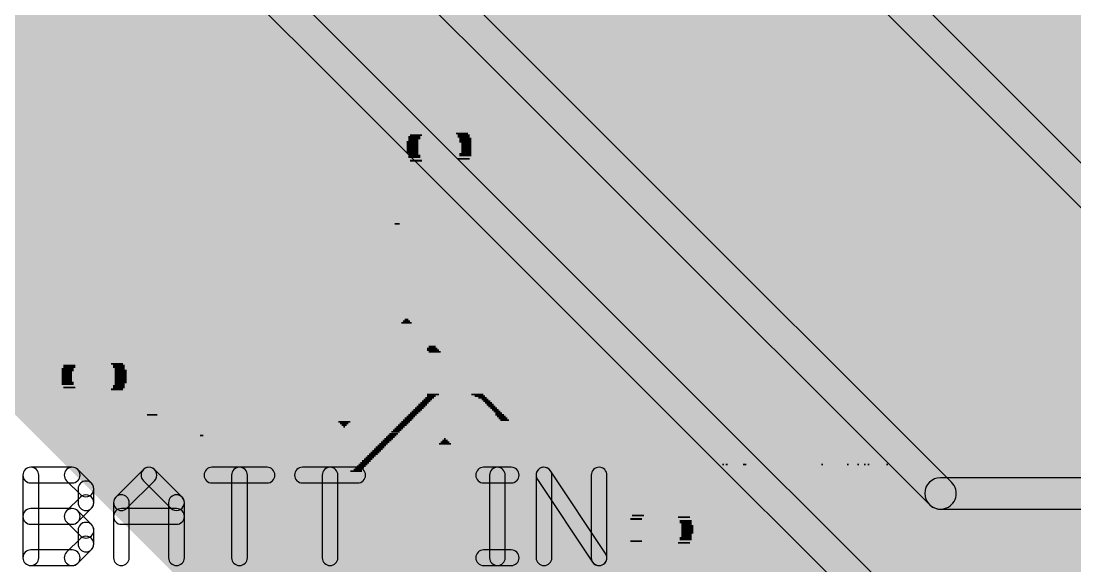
# Model space of a CAD drawing. Extents: x -21 to 88, y -12 to 76.
# Drawn here: x 4.78 to 18.39, y 10.51 to 17.55 of the extents above; entities that cross this region are included whole.
import ezdxf

# ---------------------------------------------------------------- set-up
doc = ezdxf.new("R2010")
doc.units = 0
for name, color, linetype in [('1', 22, 'CONTINUOUS'), ('16', 175, 'CONTINUOUS'), ('20', 7, 'CONTINUOUS'), ('21', 253, 'CONTINUOUS'), ('22', 253, 'CONTINUOUS'), ('51', 253, 'CONTINUOUS')]:
    doc.layers.add(name, color=color, linetype=linetype)

# ---------------------------------------------------------------- blocks, each defined once
blk = doc.blocks.new('RECT')
blk.add_solid([(-0.5, -0.5), (0.5, -0.5), (-0.5, 0.5), (0.5, 0.5)])

msp = doc.modelspace()

# ---------------------------------------------------------------- linework, layer by layer
at = {"layer": '1'}
for points in [[(16.7937, 11.5937), (4.6937, 23.6937, 1), (4.4063, 23.4063), (16.5063, 11.3063, 1)], [(17.7437, 8.4437), (5.4937, 20.6937, 1), (5.2063, 20.4063), (17.4563, 8.1563, 1)], [(27.3, 11.6532), (16.65, 11.6532, 1), (16.65, 11.2468), (27.3, 11.2468, 1)]]:
    msp.add_lwpolyline(points, format="xyb", close=True, dxfattribs=at)
at = {"layer": '16'}
msp.add_lwpolyline([(33.0437, 1.1437), (10.7437, 23.4437, 1), (10.4563, 23.1563), (32.7563, 0.8563, 1)], format="xyb", close=True, dxfattribs=at)
at = {"layer": '20'}
msp.add_lwpolyline([(0.3, 16.7024, 1), (0.1, 16.6976, 0.364), (14.885, -0.0989, 1), (14.915, 0.0989, -0.364)], format="xyb", close=True, dxfattribs=at)
at = {"layer": '21'}
for points in [[(5.0052, 10.6191), (5.0052, 11.6868, 1), (4.802, 11.6868), (4.802, 10.6191, 1)], [(4.9036, 11.5852), (5.4375, 11.5852, 1), (5.4375, 11.7884), (4.9036, 11.7884, 1)], [(5.3656, 11.615), (5.5436, 11.437, 1), (5.6873, 11.5807), (5.5093, 11.7587, 1)], [(6.1448, 11.2591), (6.5007, 11.615, 1), (6.3571, 11.7587), (6.0012, 11.4027, 1)], [(6.3571, 11.615), (6.713, 11.2591, 1), (6.8566, 11.4027), (6.5007, 11.7587, 1)], [(7.2424, 11.5852), (7.9542, 11.5852, 1), (7.9542, 11.7884), (7.2424, 11.7884, 1)], [(7.6999, 10.6191), (7.6999, 11.6868, 1), (7.4967, 11.6868), (7.4967, 10.6191, 1)], [(8.4118, 11.5852), (9.1236, 11.5852, 1), (9.1236, 11.7884), (8.4118, 11.7884, 1)], [(8.8693, 10.6191), (8.8693, 11.6868, 1), (8.6661, 11.6868), (8.6661, 10.6191, 1)], [(10.7506, 11.5852), (11.1065, 11.5852, 1), (11.1065, 11.7884), (10.7506, 11.7884, 1)], [(11.0301, 10.6191), (11.0301, 11.6868, 1), (10.8269, 11.6868), (10.8269, 10.6191, 1)], [(11.4456, 11.6305), (12.1575, 10.5627, 1), (12.3265, 10.6755), (11.6147, 11.7432, 1)], [(11.6318, 10.6191), (11.6318, 11.6868, 1), (11.4286, 11.6868), (11.4286, 10.6191, 1)], [(12.3436, 10.6191), (12.3436, 11.6868, 1), (12.1404, 11.6868), (12.1404, 10.6191, 1)], [(5.5138, 11.5089), (5.5138, 11.3309, 1), (5.717, 11.3309), (5.717, 11.5089, 1)], [(5.5436, 11.4027), (5.3656, 11.2248, 1), (5.5093, 11.0811), (5.6873, 11.2591, 1)], [(6.1746, 10.6191), (6.1746, 11.3309, 1), (5.9714, 11.3309), (5.9714, 10.6191, 1)], [(6.6832, 11.3309), (6.6832, 10.6191, 1), (6.8864, 10.6191), (6.8864, 11.3309, 1)], [(4.9036, 11.0514), (5.4375, 11.0514, 1), (5.4375, 11.2546), (4.9036, 11.2546, 1)], [(5.3656, 11.0811), (5.5436, 10.9032, 1), (5.6873, 11.0468), (5.5093, 11.2248, 1)], [(6.073, 11.0514), (6.7848, 11.0514, 1), (6.7848, 11.2546), (6.073, 11.2546, 1)], [(5.5138, 10.975), (5.5138, 10.7971, 1), (5.717, 10.7971), (5.717, 10.975, 1)], [(5.5436, 10.8689), (5.3656, 10.6909, 1), (5.5093, 10.5473), (5.6873, 10.7252, 1)], [(5.4375, 10.7207), (4.9036, 10.7207, 1), (4.9036, 10.5175), (5.4375, 10.5175, 1)], [(10.7506, 10.5175), (11.1065, 10.5175, 1), (11.1065, 10.7207), (10.7506, 10.7207, 1)]]:
    msp.add_lwpolyline(points, format="xyb", close=True, dxfattribs=at)

# ---------------------------------------------------------------- block references
at = {"layer": '22', "rotation": 180}
for p, xscale, yscale in [((10.1851, 16.3228), 0.2425, 0.022), ((9.9977, 16.1905), 0.2646, 0.0221), ((10.1851, 16.2126), 0.5953, 0.022), ((10.1851, 16.2346), 0.5512, 0.022), ((10.1851, 16.2567), 0.5071, 0.022), ((10.174, 16.2787), 0.4409, 0.022), ((10.174, 16.3008), 0.3528, 0.022), ((10.3725, 16.1905), 0.2646, 0.0221), ((9.8544, 16.0583), 0.1543, 0.022), ((9.8874, 16.1023), 0.1764, 0.022), ((9.8764, 16.0803), 0.1543, 0.022), ((9.9205, 16.1464), 0.1984, 0.022), ((9.9095, 16.1244), 0.1764, 0.022), ((9.9536, 16.1685), 0.2205, 0.022), ((10.4166, 16.1685), 0.2205, 0.022), ((10.4276, 16.1464), 0.1984, 0.022), ((10.4607, 16.1244), 0.1764, 0.022), ((10.4717, 16.1023), 0.1543, 0.022), ((10.4937, 16.0803), 0.1543, 0.022), ((10.4937, 16.0583), 0.1543, 0.022), ((9.8323, 15.9921), 0.1543, 0.022), ((9.8323, 15.9701), 0.1543, 0.0221), ((9.8323, 15.948), 0.1543, 0.022), ((9.8323, 15.926), 0.1543, 0.022), ((9.8433, 16.0142), 0.1323, 0.022), ((9.8544, 16.0362), 0.1543, 0.022), ((10.5158, 16.0362), 0.1543, 0.022), ((10.5158, 16.0142), 0.1543, 0.022), ((10.5158, 15.9921), 0.1543, 0.022), ((10.5268, 15.9701), 0.1323, 0.0221), ((10.5268, 15.948), 0.1323, 0.022), ((10.5268, 15.926), 0.1323, 0.022), ((9.8323, 15.9039), 0.1543, 0.022), ((9.8323, 15.8819), 0.1543, 0.022), ((9.8323, 15.8598), 0.1543, 0.022), ((9.8433, 15.8378), 0.1323, 0.022), ((9.8544, 15.8157), 0.1543, 0.022), ((9.8544, 15.7937), 0.1543, 0.022), ((10.5048, 15.7937), 0.1764, 0.022), ((10.5158, 15.8378), 0.1543, 0.022), ((10.5158, 15.8157), 0.1543, 0.022), ((10.5268, 15.9039), 0.1323, 0.022), ((10.5268, 15.8819), 0.1323, 0.022), ((10.5268, 15.8598), 0.1323, 0.022), ((9.8654, 15.7716), 0.1764, 0.022), ((9.8874, 15.7275), 0.1764, 0.022), ((9.8764, 15.7496), 0.1543, 0.0221), ((9.9315, 15.6835), 0.2205, 0.022), ((9.9095, 15.7055), 0.1764, 0.022), ((9.9646, 15.6614), 0.2425, 0.022), ((10.2733, 15.6394), 0.8157, 0.022), ((10.4717, 15.6614), 0.3748, 0.022), ((10.4827, 15.6835), 0.3087, 0.022), ((10.4827, 15.7055), 0.2646, 0.022), ((10.4827, 15.7496), 0.1764, 0.0221), ((10.4937, 15.7275), 0.1984, 0.022), ((10.4937, 15.7716), 0.1543, 0.022), ((10.2953, 15.6173), 0.8157, 0.022), ((10.3174, 15.5953), 0.8157, 0.022), ((10.3394, 15.5732), 0.8157, 0.022), ((10.3725, 15.5512), 0.7937, 0.0221), ((10.1851, 15.5291), 0.3307, 0.022), ((10.174, 15.5071), 0.1764, 0.022), ((10.604, 15.5291), 0.3748, 0.022), ((10.626, 15.5071), 0.3748, 0.022), ((10.6481, 15.485), 0.3748, 0.022), ((10.6701, 15.463), 0.3748, 0.022), ((10.6922, 15.4409), 0.3748, 0.022), ((10.7142, 15.4189), 0.3748, 0.022), ((10.7362, 15.3968), 0.3748, 0.022), ((10.7473, 15.3748), 0.3528, 0.022), ((10.7583, 15.3527), 0.3307, 0.022), ((10.7693, 15.3307), 0.3087, 0.0221), ((10.7803, 15.3086), 0.2866, 0.022), ((10.7914, 15.2866), 0.2646, 0.022), ((10.8024, 15.2646), 0.2425, 0.022), ((10.8024, 15.2425), 0.2425, 0.022), ((10.8024, 15.2205), 0.2425, 0.022), ((10.8024, 15.1984), 0.2425, 0.022), ((10.8024, 15.1764), 0.2425, 0.022), ((10.8024, 15.1543), 0.2425, 0.022), ((10.8024, 15.1323), 0.2425, 0.0221), ((10.8024, 15.1102), 0.2425, 0.022), ((10.8024, 15.0882), 0.2425, 0.022), ((10.8024, 15.0661), 0.2425, 0.022), ((10.8024, 15.0441), 0.2425, 0.022), ((10.8024, 15.022), 0.2425, 0.022), ((10.8024, 15), 0.2425, 0.022), ((10.8024, 14.9779), 0.2425, 0.022), ((9.6449, 14.8236), 1.4551, 0.022), ((9.6449, 14.8457), 1.3228, 0.022), ((9.6449, 14.8677), 1.1465, 0.022), ((9.6449, 14.8898), 0.926, 0.022), ((9.6339, 14.9118), 0.6394, 0.0221), ((9.6339, 14.9338), 0.0661, 0.022), ((10.8024, 14.9559), 0.2425, 0.022), ((10.8024, 14.9338), 0.2425, 0.022), ((10.8024, 14.9118), 0.2425, 0.0221), ((10.8024, 14.8898), 0.2425, 0.022), ((10.8024, 14.8677), 0.2425, 0.022), ((10.8024, 14.8457), 0.2425, 0.022), ((10.8024, 14.8236), 0.2425, 0.022), ((9.7551, 14.6913), 2.337, 0.0221), ((9.7772, 14.7134), 2.2929, 0.022), ((9.6449, 14.7354), 1.9402, 0.022), ((9.6449, 14.7575), 1.852, 0.022), ((9.6449, 14.7795), 1.7197, 0.022), ((9.6449, 14.8016), 1.5874, 0.022), ((10.8024, 14.8016), 0.2425, 0.022), ((10.8024, 14.7795), 0.2425, 0.022), ((10.8024, 14.7575), 0.2425, 0.022), ((10.8024, 14.7354), 0.2425, 0.022), ((9.6559, 14.559), 2.6236, 0.022), ((9.6449, 14.5811), 2.5575, 0.022), ((9.667, 14.6031), 2.5134, 0.022), ((9.689, 14.6252), 2.4693, 0.022), ((9.7, 14.6472), 2.4472, 0.022), ((9.7331, 14.6693), 2.3811, 0.022), ((8.9394, 14.4268), 1.5874, 0.022), ((8.9614, 14.4488), 1.5874, 0.022), ((8.9945, 14.4709), 1.5654, 0.022), ((9.0166, 14.4929), 1.5654, 0.0221), ((9.0386, 14.515), 1.5654, 0.022), ((9.0717, 14.537), 1.5433, 0.022), ((10.4386, 14.537), 1.1024, 0.022), ((10.4717, 14.515), 1.1244, 0.022), ((10.4937, 14.4929), 1.1244, 0.0221), ((10.5268, 14.4709), 1.1464, 0.022), ((10.5488, 14.4488), 1.1464, 0.022), ((10.5819, 14.4268), 1.1685, 0.022), ((8.7851, 14.2945), 1.6315, 0.022), ((8.8181, 14.3165), 1.6094, 0.022), ((8.8402, 14.3386), 1.6094, 0.022), ((8.8622, 14.3606), 1.6094, 0.022), ((8.8843, 14.3827), 1.6094, 0.022), ((8.9174, 14.4047), 1.5874, 0.022), ((10.604, 14.4047), 1.1685, 0.022), ((10.626, 14.3827), 1.1685, 0.022), ((10.6481, 14.3606), 1.1685, 0.022), ((10.6811, 14.3386), 1.1905, 0.022), ((10.7032, 14.3165), 1.1905, 0.022), ((10.7252, 14.2945), 1.1905, 0.022), ((8.6528, 14.1622), 1.6315, 0.022), ((8.6748, 14.1842), 1.6315, 0.022), ((8.6969, 14.2063), 1.6315, 0.022), ((8.7189, 14.2283), 1.6315, 0.022), ((8.741, 14.2504), 1.6315, 0.022), ((8.763, 14.2724), 1.6315, 0.0221), ((10.7473, 14.2724), 1.1905, 0.0221), ((10.7693, 14.2504), 1.1905, 0.022), ((10.7914, 14.2283), 1.1905, 0.022), ((10.8134, 14.2063), 1.1905, 0.022), ((10.8355, 14.1842), 1.1905, 0.022), ((10.8575, 14.1622), 1.1905, 0.022), ((8.5095, 14.0079), 1.6094, 0.022), ((8.5315, 14.0299), 1.6094, 0.022), ((8.5536, 14.052), 1.6094, 0.022), ((8.5866, 14.0961), 1.6315, 0.022), ((8.5756, 14.074), 1.6094, 0.0221), ((8.6087, 14.1181), 1.6315, 0.022), ((8.6307, 14.1401), 1.6315, 0.022), ((10.8796, 14.1401), 1.1905, 0.022), ((10.9016, 14.1181), 1.1905, 0.022), ((10.9236, 14.0961), 1.1905, 0.022), ((10.9457, 14.074), 1.1905, 0.0221), ((10.9677, 14.052), 1.1905, 0.022), ((10.9788, 14.0299), 1.1685, 0.022), ((11.0008, 14.0079), 1.1685, 0.022), ((8.3882, 13.8756), 1.5874, 0.022), ((8.4103, 13.8976), 1.5874, 0.022), ((8.4323, 13.9197), 1.5874, 0.022), ((8.4544, 13.9417), 1.5874, 0.022), ((8.4874, 13.9858), 1.6094, 0.022), ((8.4764, 13.9638), 1.5874, 0.022), ((11.0229, 13.9858), 1.1685, 0.022), ((11.0449, 13.9638), 1.1685, 0.022), ((11.0559, 13.9417), 1.1465, 0.022), ((11.078, 13.9197), 1.1465, 0.022), ((11.1, 13.8976), 1.1465, 0.022), ((11.1221, 13.8756), 1.1465, 0.022), ((8.289, 13.7433), 1.5213, 0.022), ((8.3, 13.7653), 1.5433, 0.022), ((8.3221, 13.7874), 1.5433, 0.022), ((8.3441, 13.8094), 1.5433, 0.022), ((8.3552, 13.8315), 1.5654, 0.022), ((8.3772, 13.8535), 1.5654, 0.0221), ((11.1331, 13.8535), 1.1244, 0.0221), ((11.1551, 13.8315), 1.1244, 0.022), ((11.1772, 13.8094), 1.1244, 0.022), ((11.1882, 13.7874), 1.1024, 0.022), ((11.2103, 13.7653), 1.1024, 0.022), ((11.2323, 13.7433), 1.1024, 0.022), ((8.1788, 13.611), 1.4772, 0.022), ((8.2118, 13.6551), 1.4992, 0.022), ((8.2008, 13.6331), 1.4772, 0.0221), ((8.2449, 13.6992), 1.5213, 0.022), ((8.2339, 13.6772), 1.4992, 0.022), ((8.267, 13.7213), 1.5213, 0.022), ((9.7551, 13.611), 0.2205, 0.022), ((9.7551, 13.6331), 0.1764, 0.0221), ((9.7551, 13.6551), 0.1323, 0.022), ((9.7551, 13.6772), 0.0882, 0.022), ((9.7551, 13.6992), 0.0441, 0.022), ((11.2433, 13.7213), 1.0803, 0.022), ((11.2654, 13.6992), 1.0803, 0.022), ((11.2764, 13.6772), 1.0583, 0.022), ((11.2985, 13.6551), 1.0583, 0.022), ((11.3205, 13.6331), 1.0583, 0.0221), ((11.3315, 13.611), 1.0362, 0.022), ((8.0796, 13.4787), 1.411, 0.022), ((8.1126, 13.5228), 1.4331, 0.022), ((8.1016, 13.5008), 1.411, 0.022), ((8.1457, 13.5669), 1.4551, 0.022), ((8.1347, 13.5449), 1.4331, 0.022), ((8.1677, 13.589), 1.4551, 0.022), ((9.7551, 13.4787), 0.485, 0.022), ((9.7551, 13.5008), 0.4409, 0.022), ((9.7551, 13.5228), 0.3969, 0.022), ((9.7551, 13.5449), 0.3528, 0.022), ((9.7551, 13.5669), 0.3087, 0.022), ((9.7551, 13.589), 0.2646, 0.022), ((11.3536, 13.589), 1.0362, 0.022), ((11.3646, 13.5669), 1.0142, 0.022), ((11.3866, 13.5449), 1.0142, 0.022), ((11.3977, 13.5228), 0.9921, 0.022), ((11.4197, 13.5008), 0.9921, 0.022), ((11.4307, 13.4787), 0.9701, 0.022), ((5.7095, 13.3464), 0.3307, 0.022), ((5.7095, 13.3685), 0.1984, 0.022), ((8.0134, 13.3905), 1.3669, 0.022), ((8.0024, 13.3685), 1.3449, 0.022), ((7.9914, 13.3464), 1.3228, 0.022), ((8.0465, 13.4346), 1.389, 0.0221), ((8.0355, 13.4126), 1.3669, 0.022), ((8.0685, 13.4567), 1.389, 0.022), ((9.689, 13.3464), 0.6173, 0.022), ((9.7551, 13.3685), 0.7055, 0.022), ((9.7551, 13.3905), 0.6614, 0.022), ((9.7551, 13.4126), 0.6173, 0.022), ((9.7551, 13.4346), 0.5732, 0.0221), ((9.7551, 13.4567), 0.5291, 0.022), ((10.0859, 13.3464), 0.0882, 0.022), ((11.4528, 13.4567), 0.9701, 0.022), ((11.4638, 13.4346), 0.948, 0.0221), ((11.4748, 13.4126), 0.926, 0.022), ((11.4969, 13.3905), 0.926, 0.022), ((11.5079, 13.3685), 0.9039, 0.022), ((11.5299, 13.3464), 0.9039, 0.022), ((5.467, 13.1921), 0.1984, 0.022), ((5.5441, 13.2362), 0.3087, 0.022), ((5.5, 13.2142), 0.2205, 0.0221), ((5.7095, 13.2583), 0.5953, 0.022), ((5.7095, 13.2803), 0.5512, 0.022), ((5.7205, 13.3024), 0.485, 0.022), ((5.7205, 13.3244), 0.4409, 0.022), ((5.8859, 13.2362), 0.2866, 0.022), ((5.941, 13.2142), 0.2205, 0.0221), ((5.9741, 13.1921), 0.1984, 0.022), ((7.8811, 13.1921), 1.2346, 0.022), ((7.9252, 13.2583), 1.2787, 0.022), ((7.9142, 13.2362), 1.2567, 0.022), ((7.9032, 13.2142), 1.2346, 0.0221), ((7.9693, 13.3244), 1.3228, 0.022), ((7.9583, 13.3024), 1.3008, 0.022), ((7.9473, 13.2803), 1.2787, 0.022), ((9.5347, 13.1921), 0.6173, 0.022), ((9.5567, 13.2142), 0.6173, 0.0221), ((9.5788, 13.2362), 0.6173, 0.022), ((9.6008, 13.2583), 0.6173, 0.022), ((9.6229, 13.2803), 0.6173, 0.022), ((9.6449, 13.3024), 0.6173, 0.022), ((9.667, 13.3244), 0.6173, 0.022), ((10.1189, 13.2583), 0.1984, 0.022), ((10.152, 13.1921), 0.2646, 0.022), ((10.0859, 13.3244), 0.1323, 0.022), ((10.0969, 13.3024), 0.1543, 0.022), ((10.141, 13.2142), 0.2425, 0.0221), ((10.1189, 13.2803), 0.1543, 0.022), ((10.141, 13.2362), 0.1984, 0.022), ((11.541, 13.3244), 0.8819, 0.022), ((11.552, 13.3024), 0.8598, 0.022), ((11.574, 13.2803), 0.8598, 0.022), ((11.5851, 13.2583), 0.8378, 0.022), ((11.5961, 13.2362), 0.8157, 0.022), ((11.6181, 13.2142), 0.8157, 0.0221), ((11.6292, 13.1921), 0.7937, 0.022), ((5.3788, 13.0598), 0.1543, 0.022), ((5.4119, 13.126), 0.1764, 0.022), ((5.4008, 13.1039), 0.1543, 0.022), ((5.4008, 13.0819), 0.1543, 0.022), ((5.4449, 13.1701), 0.1984, 0.022), ((5.4339, 13.148), 0.1764, 0.022), ((5.9851, 13.1701), 0.1764, 0.022), ((6.0071, 13.148), 0.1764, 0.022), ((6.0181, 13.126), 0.1543, 0.022), ((6.0402, 13.1039), 0.1543, 0.022), ((6.0402, 13.0819), 0.1543, 0.022), ((6.0512, 13.0598), 0.1323, 0.022), ((7.7929, 13.0598), 1.1464, 0.022), ((7.837, 13.126), 1.1905, 0.022), ((7.826, 13.1039), 1.1685, 0.022), ((7.815, 13.0819), 1.1464, 0.022), ((7.8701, 13.1701), 1.2126, 0.022), ((7.8591, 13.148), 1.1905, 0.022), ((9.4024, 13.0598), 0.6173, 0.022), ((9.4244, 13.0819), 0.6173, 0.022), ((9.4465, 13.1039), 0.6173, 0.022), ((9.4685, 13.126), 0.6173, 0.022), ((9.4906, 13.148), 0.6173, 0.022), ((9.5126, 13.1701), 0.6173, 0.022), ((10.174, 13.148), 0.3087, 0.022), ((10.163, 13.1701), 0.2866, 0.022), ((10.1961, 13.1039), 0.3528, 0.022), ((10.2071, 13.0819), 0.3748, 0.022), ((10.2181, 13.0598), 0.3969, 0.022), ((10.1851, 13.126), 0.3307, 0.022), ((11.6402, 13.1701), 0.7717, 0.022), ((11.6622, 13.148), 0.7717, 0.022), ((11.6733, 13.126), 0.7496, 0.022), ((11.6843, 13.1039), 0.7276, 0.022), ((11.7063, 13.0819), 0.7276, 0.022), ((11.7173, 13.0598), 0.7055, 0.022), ((5.3678, 13.0157), 0.1323, 0.022), ((5.3678, 12.9937), 0.1323, 0.0221), ((5.3678, 12.9716), 0.1323, 0.022), ((5.3678, 12.9496), 0.1323, 0.022), ((5.3678, 12.9276), 0.1323, 0.022), ((5.3788, 13.0378), 0.1543, 0.022), ((6.0622, 13.0378), 0.1543, 0.022), ((6.0622, 13.0157), 0.1543, 0.022), ((6.0622, 12.9937), 0.1543, 0.0221), ((6.0622, 12.9716), 0.1543, 0.022), ((6.0622, 12.9496), 0.1543, 0.022), ((6.0622, 12.9276), 0.1543, 0.022), ((7.7268, 12.9496), 1.0583, 0.022), ((7.7158, 12.9276), 1.0362, 0.022), ((7.7819, 13.0378), 1.1244, 0.022), ((7.7709, 13.0157), 1.1024, 0.022), ((7.7489, 12.9716), 1.0583, 0.022), ((7.7599, 12.9937), 1.0803, 0.0221), ((9.2701, 12.9276), 0.6173, 0.022), ((9.2922, 12.9496), 0.6173, 0.022), ((9.3142, 12.9716), 0.6173, 0.022), ((9.3362, 12.9937), 0.6173, 0.0221), ((9.3583, 13.0157), 0.6173, 0.022), ((9.3803, 13.0378), 0.6173, 0.022), ((10.2512, 12.9937), 0.463, 0.0221), ((10.2622, 12.9716), 0.485, 0.022), ((10.2292, 13.0378), 0.4189, 0.022), ((10.2402, 13.0157), 0.4409, 0.022), ((10.2733, 12.9496), 0.5071, 0.022), ((10.2843, 12.9276), 0.5291, 0.022), ((11.7284, 13.0378), 0.6835, 0.022), ((11.7394, 13.0157), 0.6614, 0.022), ((11.7614, 12.9937), 0.6614, 0.0221), ((11.7725, 12.9716), 0.6394, 0.022), ((11.7835, 12.9496), 0.6173, 0.022), ((11.7945, 12.9276), 0.5953, 0.022), ((5.3678, 12.9055), 0.1323, 0.022), ((5.3898, 12.8394), 0.1764, 0.022), ((5.3788, 12.8835), 0.1543, 0.022), ((5.3788, 12.8614), 0.1543, 0.022), ((5.4008, 12.8173), 0.1543, 0.022), ((5.4119, 12.7953), 0.1764, 0.0221), ((6.0181, 12.7953), 0.1543, 0.0221), ((6.0402, 12.8394), 0.1543, 0.022), ((6.0402, 12.8173), 0.1543, 0.022), ((6.0512, 12.8614), 0.1323, 0.022), ((6.0622, 12.9055), 0.1543, 0.022), ((6.0622, 12.8835), 0.1543, 0.022), ((7.6496, 12.8173), 0.948, 0.022), ((7.6386, 12.7953), 0.926, 0.0221), ((7.6607, 12.8394), 0.9701, 0.022), ((7.6937, 12.8835), 0.9921, 0.022), ((7.6827, 12.8614), 0.9701, 0.022), ((7.7048, 12.9055), 1.0142, 0.022), ((9.1378, 12.7953), 0.6173, 0.0221), ((9.1599, 12.8173), 0.6173, 0.022), ((9.1819, 12.8394), 0.6173, 0.022), ((9.204, 12.8614), 0.6173, 0.022), ((9.226, 12.8835), 0.6173, 0.022), ((9.2481, 12.9055), 0.6173, 0.022), ((10.2953, 12.9055), 0.5512, 0.022), ((10.3063, 12.8835), 0.5732, 0.022), ((10.3174, 12.8614), 0.5953, 0.022), ((10.3394, 12.8173), 0.6394, 0.022), ((10.3504, 12.7953), 0.6614, 0.0221), ((10.3284, 12.8394), 0.6173, 0.022), ((11.8055, 12.7953), 0.6173, 0.0221), ((11.8055, 12.9055), 0.5732, 0.022), ((11.8166, 12.8173), 0.5953, 0.022), ((11.8276, 12.8835), 0.5732, 0.022), ((11.8276, 12.8614), 0.5732, 0.022), ((11.8276, 12.8394), 0.5732, 0.022), ((13.5583, 12.9055), 0.3748, 0.022), ((13.5583, 12.8835), 0.3748, 0.022), ((13.5583, 12.8614), 0.3748, 0.022), ((13.5583, 12.8394), 0.3748, 0.022), ((13.5583, 12.8173), 0.3748, 0.022), ((13.5583, 12.7953), 0.3748, 0.0221), ((14.6386, 12.7953), 0.5953, 0.0221), ((14.6386, 12.8394), 0.5512, 0.022), ((14.6496, 12.8173), 0.5732, 0.022), ((14.6496, 12.8614), 0.5291, 0.022), ((14.6496, 12.9055), 0.485, 0.022), ((14.6496, 12.8835), 0.485, 0.022), ((16.3693, 12.7953), 1.2787, 0.0221), ((16.3803, 12.8173), 1.2567, 0.022), ((16.3914, 12.8394), 1.2346, 0.022), ((16.4024, 12.8614), 1.2126, 0.022), ((16.4244, 12.8835), 1.1685, 0.022), ((16.4575, 12.9055), 1.1024, 0.022), ((17.7362, 12.9055), 1.2787, 0.022), ((17.7362, 12.8835), 1.2787, 0.022), ((17.7362, 12.8614), 1.2787, 0.022), ((17.7362, 12.8394), 1.2787, 0.022), ((17.7362, 12.8173), 1.2787, 0.022), ((17.7362, 12.7953), 1.2787, 0.0221), ((5.4339, 12.7732), 0.1764, 0.022), ((5.4449, 12.7512), 0.1984, 0.022), ((5.467, 12.7291), 0.1984, 0.022), ((5.5, 12.7071), 0.2205, 0.022), ((5.5331, 12.685), 0.2866, 0.022), ((5.7756, 12.663), 0.7276, 0.022), ((5.93, 12.685), 0.3748, 0.022), ((5.963, 12.7071), 0.2646, 0.022), ((5.9741, 12.7291), 0.1984, 0.022), ((5.9851, 12.7512), 0.1764, 0.022), ((6.0071, 12.7732), 0.1764, 0.022), ((7.5835, 12.685), 0.8598, 0.022), ((7.5835, 12.663), 0.8598, 0.022), ((7.6055, 12.7291), 0.8598, 0.022), ((7.6055, 12.7071), 0.8598, 0.022), ((7.6276, 12.7732), 0.9039, 0.022), ((7.6166, 12.7512), 0.8819, 0.022), ((9.0055, 12.663), 0.6173, 0.022), ((9.0276, 12.685), 0.6173, 0.022), ((9.0496, 12.7071), 0.6173, 0.022), ((9.0717, 12.7291), 0.6173, 0.022), ((9.0937, 12.7512), 0.6173, 0.022), ((9.1158, 12.7732), 0.6173, 0.022), ((10.0307, 12.663), 0.1102, 0.022), ((10.0528, 12.685), 0.1102, 0.022), ((10.152, 12.7732), 0.2646, 0.022), ((10.1189, 12.7512), 0.1984, 0.022), ((10.0748, 12.7071), 0.1102, 0.022), ((10.0969, 12.7291), 0.1543, 0.022), ((10.5929, 12.7732), 0.2205, 0.022), ((10.637, 12.7512), 0.1764, 0.022), ((10.6701, 12.7291), 0.1543, 0.022), ((10.7032, 12.7071), 0.1323, 0.022), ((10.7362, 12.685), 0.1102, 0.022), ((10.7693, 12.663), 0.0882, 0.022), ((11.7504, 12.663), 0.7717, 0.022), ((11.7614, 12.685), 0.7496, 0.022), ((11.7725, 12.7071), 0.7276, 0.022), ((11.7835, 12.7291), 0.7055, 0.022), ((11.7945, 12.7512), 0.6835, 0.022), ((11.7945, 12.7732), 0.6394, 0.022), ((13.5583, 12.7732), 0.3748, 0.022), ((13.5583, 12.7512), 0.3748, 0.022), ((13.5583, 12.7291), 0.3748, 0.022), ((13.5583, 12.7071), 0.3748, 0.022), ((13.5583, 12.685), 0.3748, 0.022), ((13.5583, 12.663), 0.3748, 0.022), ((14.6496, 12.663), 0.7496, 0.022), ((14.6496, 12.7071), 0.7055, 0.022), ((14.6496, 12.685), 0.7055, 0.022), ((14.6496, 12.7512), 0.6614, 0.022), ((14.6496, 12.7291), 0.6614, 0.022), ((14.6496, 12.7732), 0.6173, 0.022), ((16.3583, 12.7291), 1.3008, 0.022), ((16.3583, 12.7071), 1.3008, 0.022), ((16.3583, 12.685), 1.3008, 0.022), ((16.3583, 12.663), 1.3008, 0.022), ((16.3693, 12.7732), 1.2787, 0.022), ((16.3693, 12.7512), 1.2787, 0.022), ((17.7362, 12.7732), 1.2787, 0.022), ((17.7362, 12.7512), 1.2787, 0.022), ((17.7362, 12.7291), 1.2787, 0.022), ((17.7362, 12.7071), 1.2787, 0.022), ((17.7362, 12.685), 1.2787, 0.022), ((17.7362, 12.663), 1.2787, 0.022), ((5.7977, 12.6409), 0.7276, 0.022), ((5.8197, 12.6189), 0.7276, 0.022), ((5.8528, 12.5968), 0.7055, 0.022), ((5.8969, 12.5748), 0.7055, 0.0221), ((5.7205, 12.5527), 0.2205, 0.022), ((6.0733, 12.5527), 0.3969, 0.022), ((6.0953, 12.5307), 0.3968, 0.022), ((7.5835, 12.6409), 0.8598, 0.022), ((7.5725, 12.6189), 0.8378, 0.022), ((7.5725, 12.5968), 0.8378, 0.022), ((7.5725, 12.5748), 0.8378, 0.0221), ((7.5725, 12.5527), 0.8378, 0.022), ((7.5725, 12.5307), 0.8378, 0.022), ((8.9614, 12.6189), 0.6173, 0.022), ((8.9504, 12.5968), 0.5953, 0.022), ((8.9835, 12.6409), 0.6173, 0.022), ((8.9504, 12.5748), 0.5512, 0.0221), ((8.9504, 12.5527), 0.5071, 0.022), ((8.9504, 12.5307), 0.463, 0.022), ((9.8985, 12.5307), 0.1102, 0.022), ((9.9205, 12.5527), 0.1102, 0.022), ((9.9425, 12.5748), 0.1102, 0.0221), ((9.9646, 12.5968), 0.1102, 0.022), ((9.9866, 12.6189), 0.1102, 0.022), ((10.0087, 12.6409), 0.1102, 0.022), ((10.7914, 12.6409), 0.0882, 0.022), ((10.8134, 12.6189), 0.0882, 0.022), ((10.8355, 12.5968), 0.0882, 0.022), ((10.8575, 12.5748), 0.0882, 0.0221), ((10.8796, 12.5527), 0.0882, 0.022), ((10.9016, 12.5307), 0.0882, 0.022), ((11.6843, 12.5307), 0.9039, 0.022), ((11.6953, 12.5527), 0.8819, 0.022), ((11.7063, 12.5748), 0.8598, 0.0221), ((11.7173, 12.5968), 0.8378, 0.022), ((11.7284, 12.6189), 0.8157, 0.022), ((11.7394, 12.6409), 0.7937, 0.022), ((13.5583, 12.6409), 0.3748, 0.022), ((13.5583, 12.6189), 0.3748, 0.022), ((13.5583, 12.5968), 0.3748, 0.022), ((13.5583, 12.5748), 0.3748, 0.0221), ((13.5583, 12.5527), 0.3748, 0.022), ((13.5583, 12.5307), 0.3748, 0.022), ((14.4181, 12.5527), 0.4189, 0.022), ((14.4181, 12.5307), 0.4189, 0.022), ((14.6496, 12.5748), 0.8378, 0.0221), ((14.6386, 12.5968), 0.8157, 0.022), ((14.6496, 12.6189), 0.7937, 0.022), ((14.6496, 12.6409), 0.7496, 0.022), ((14.8811, 12.5307), 0.4189, 0.022), ((14.8701, 12.5527), 0.3969, 0.022), ((15.8622, 12.5527), 0.3528, 0.022), ((16.3583, 12.6409), 1.3008, 0.022), ((15.9394, 12.6189), 0.463, 0.022), ((15.8953, 12.5968), 0.3748, 0.022), ((15.8843, 12.5748), 0.3528, 0.0221), ((15.8732, 12.5307), 0.3307, 0.022), ((16.8213, 12.6189), 0.3748, 0.022), ((16.8213, 12.5968), 0.3748, 0.022), ((16.8213, 12.5748), 0.3748, 0.0221), ((16.8213, 12.5527), 0.3748, 0.022), ((16.8213, 12.5307), 0.3748, 0.022), ((17.7362, 12.6409), 1.2787, 0.022), ((17.7252, 12.6189), 0.3748, 0.022), ((17.7252, 12.5968), 0.3748, 0.022), ((17.7252, 12.5748), 0.3748, 0.0221), ((17.7252, 12.5527), 0.3748, 0.022), ((17.7252, 12.5307), 0.3748, 0.022), ((6.1174, 12.5087), 0.3968, 0.022), ((6.1394, 12.4866), 0.3969, 0.022), ((6.1725, 12.4646), 0.4189, 0.022), ((6.9882, 12.4425), 2.0063, 0.022), ((6.9992, 12.4205), 1.9842, 0.022), ((7.0213, 12.3984), 1.9843, 0.022), ((7.0323, 12.3764), 1.9622, 0.0221), ((6.4701, 12.4646), 0.1323, 0.022), ((7.2969, 12.4646), 1.389, 0.022), ((7.5725, 12.5087), 0.8378, 0.022), ((7.5725, 12.4866), 0.8378, 0.022), ((8.9504, 12.5087), 0.4189, 0.022), ((8.9504, 12.4866), 0.3748, 0.022), ((8.9504, 12.4646), 0.3307, 0.022), ((8.9504, 12.4425), 0.2866, 0.022), ((8.9504, 12.4205), 0.2425, 0.022), ((8.9504, 12.3984), 0.1984, 0.022), ((8.9504, 12.3764), 0.1543, 0.0221), ((9.7441, 12.3764), 0.1102, 0.0221), ((9.7662, 12.3984), 0.1102, 0.022), ((9.7882, 12.4205), 0.1102, 0.022), ((9.8103, 12.4425), 0.1102, 0.022), ((9.8323, 12.4646), 0.1102, 0.022), ((9.8544, 12.4866), 0.1102, 0.022), ((9.8764, 12.5087), 0.1102, 0.022), ((10.9236, 12.5087), 0.0882, 0.022), ((10.9457, 12.4866), 0.0882, 0.022), ((10.9567, 12.4646), 0.1102, 0.022), ((10.9788, 12.4425), 0.1102, 0.022), ((11.0008, 12.4205), 0.1102, 0.022), ((11.0229, 12.3984), 0.1102, 0.022), ((11.563, 12.3764), 1.1464, 0.0221), ((11.6181, 12.3984), 1.0362, 0.022), ((11.6292, 12.4205), 1.0142, 0.022), ((11.6402, 12.4425), 0.9921, 0.022), ((11.6512, 12.4646), 0.9701, 0.022), ((11.6622, 12.4866), 0.948, 0.022), ((11.6733, 12.5087), 0.926, 0.022), ((13.5583, 12.5087), 0.3748, 0.022), ((13.5583, 12.4866), 0.3748, 0.022), ((13.5583, 12.4646), 0.3748, 0.022), ((13.5583, 12.4425), 0.3748, 0.022), ((13.5583, 12.4205), 0.3748, 0.022), ((13.5583, 12.3984), 0.3748, 0.022), ((13.5583, 12.3764), 0.3748, 0.0221), ((14.3299, 12.3764), 0.4189, 0.0221), ((14.352, 12.4205), 0.4189, 0.022), ((14.352, 12.3984), 0.4189, 0.022), ((14.374, 12.4646), 0.4189, 0.022), ((14.374, 12.4425), 0.4189, 0.022), ((14.3961, 12.5087), 0.4189, 0.022), ((14.3961, 12.4866), 0.4189, 0.022), ((14.9032, 12.5087), 0.4189, 0.022), ((14.9032, 12.4866), 0.4189, 0.022), ((14.9252, 12.4646), 0.4189, 0.022), ((14.9252, 12.4425), 0.4189, 0.022), ((14.9473, 12.4205), 0.4189, 0.022), ((14.9473, 12.3984), 0.4189, 0.022), ((14.9693, 12.3764), 0.4189, 0.0221), ((15.8732, 12.5087), 0.3307, 0.022), ((15.8843, 12.4866), 0.3528, 0.022), ((15.8953, 12.4646), 0.3748, 0.022), ((16.3583, 12.4425), 1.3008, 0.022), ((16.3583, 12.4205), 1.3008, 0.022), ((16.3583, 12.3984), 1.3008, 0.022), ((16.1599, 12.3764), 0.8598, 0.0221), ((16.8213, 12.5087), 0.3748, 0.022), ((16.8213, 12.4866), 0.3748, 0.022), ((16.8213, 12.4646), 0.3748, 0.022), ((16.8213, 12.3764), 0.3748, 0.0221), ((17.7252, 12.5087), 0.3748, 0.022), ((17.7252, 12.4866), 0.3748, 0.022), ((17.7252, 12.4646), 0.3748, 0.022), ((17.7252, 12.4425), 0.3748, 0.022), ((17.7252, 12.4205), 0.3748, 0.022), ((17.7252, 12.3984), 0.3748, 0.022), ((17.7252, 12.3764), 0.3748, 0.0221), ((7.0433, 12.3543), 1.9402, 0.022), ((7.0654, 12.3323), 1.9402, 0.022), ((7.0764, 12.3102), 1.9181, 0.022), ((7.0874, 12.2882), 1.8961, 0.022), ((7.1095, 12.2661), 1.8961, 0.022), ((7.1205, 12.2441), 1.874, 0.022), ((8.9504, 12.3543), 0.1102, 0.022), ((8.9504, 12.3323), 0.0661, 0.022), ((8.9504, 12.3102), 0.022, 0.022), ((9.6118, 12.2441), 0.1102, 0.022), ((9.6339, 12.2661), 0.1102, 0.022), ((9.6559, 12.2882), 0.1102, 0.022), ((9.678, 12.3102), 0.1102, 0.022), ((9.7, 12.3323), 0.1102, 0.022), ((9.7221, 12.3543), 0.1102, 0.022), ((11.574, 12.3543), 1.1244, 0.022), ((11.5851, 12.3323), 1.1024, 0.022), ((11.5961, 12.3102), 1.0803, 0.022), ((11.6071, 12.2882), 1.0583, 0.022), ((11.6181, 12.2661), 1.0362, 0.022), ((11.6292, 12.2441), 1.0142, 0.022), ((13.5583, 12.3543), 0.3748, 0.022), ((13.5583, 12.3323), 0.3748, 0.022), ((13.5583, 12.3102), 0.3748, 0.022), ((13.5583, 12.2882), 0.3748, 0.022), ((13.5583, 12.2661), 0.3748, 0.022), ((13.5583, 12.2441), 0.3748, 0.022), ((14.374, 12.2661), 0.6394, 0.022), ((14.374, 12.2441), 0.6394, 0.022), ((14.2858, 12.3102), 0.4189, 0.022), ((14.2858, 12.2882), 0.4189, 0.022), ((14.3079, 12.3543), 0.4189, 0.022), ((14.3079, 12.3323), 0.4189, 0.022), ((14.9803, 12.3543), 0.3969, 0.022), ((14.9914, 12.3323), 0.4189, 0.022), ((15.0024, 12.3102), 0.3968, 0.022), ((15.0134, 12.2882), 0.4189, 0.022), ((15.0355, 12.2661), 0.4189, 0.022), ((15.0355, 12.2441), 0.4189, 0.022), ((16.1488, 12.3543), 0.8378, 0.022), ((16.1378, 12.3323), 0.8157, 0.022), ((16.1378, 12.3102), 0.7717, 0.022), ((16.1378, 12.2882), 0.7276, 0.022), ((16.1378, 12.2661), 0.6835, 0.022), ((16.1488, 12.2441), 0.6173, 0.022), ((16.8213, 12.3543), 0.3748, 0.022), ((16.8213, 12.3323), 0.3748, 0.022), ((16.8213, 12.3102), 0.3748, 0.022), ((16.8213, 12.2882), 0.3748, 0.022), ((16.8213, 12.2661), 0.3748, 0.022), ((16.8213, 12.2441), 0.3748, 0.022), ((17.7252, 12.3543), 0.3748, 0.022), ((17.7252, 12.3323), 0.3748, 0.022), ((17.7252, 12.3102), 0.3748, 0.022), ((17.7252, 12.2882), 0.3748, 0.022), ((17.7252, 12.2661), 0.3748, 0.022), ((17.7252, 12.2441), 0.3748, 0.022), ((7.1426, 12.222), 1.874, 0.022), ((6.6575, 12.2), 0.8157, 0.022), ((7.1095, 12.2), 0.0441, 0.022), ((7.6276, 12.2), 0.948, 0.022), ((7.6386, 12.1779), 0.926, 0.022), ((7.6496, 12.1559), 0.948, 0.0221), ((7.6607, 12.1339), 0.9701, 0.022), ((7.6717, 12.1118), 0.9921, 0.022), ((9.4796, 12.1118), 0.1102, 0.022), ((9.5016, 12.1339), 0.1102, 0.022), ((9.5236, 12.1559), 0.1102, 0.0221), ((9.5457, 12.1779), 0.1102, 0.022), ((9.5677, 12.2), 0.1102, 0.022), ((9.5898, 12.222), 0.1102, 0.022), ((10.2512, 12.1118), 0.1102, 0.022), ((10.2512, 12.1339), 0.0661, 0.022), ((10.2512, 12.1559), 0.022, 0.0221), ((11.6292, 12.222), 1.0142, 0.022), ((11.6402, 12.2), 0.9921, 0.022), ((11.6402, 12.1779), 0.9921, 0.022), ((11.6512, 12.1559), 0.9701, 0.0221), ((11.6512, 12.1339), 0.9701, 0.022), ((11.6512, 12.1118), 0.926, 0.022), ((13.2055, 12.1118), 1.0803, 0.022), ((13.5583, 12.222), 0.3748, 0.022), ((13.5583, 12.2), 0.3748, 0.022), ((13.5583, 12.1779), 0.3748, 0.022), ((13.5583, 12.1559), 0.3748, 0.0221), ((13.5583, 12.1339), 0.3748, 0.022), ((14.374, 12.1339), 0.7717, 0.022), ((14.374, 12.1118), 0.7717, 0.022), ((14.374, 12.1779), 0.7276, 0.022), ((14.374, 12.1559), 0.7276, 0.0221), ((14.374, 12.222), 0.6835, 0.022), ((14.374, 12.2), 0.6835, 0.022), ((15.0575, 12.222), 0.4189, 0.022), ((15.0575, 12.2), 0.4189, 0.022), ((15.0795, 12.1779), 0.4189, 0.022), ((15.0795, 12.1559), 0.4189, 0.0221), ((15.1016, 12.1339), 0.4189, 0.022), ((15.1016, 12.1118), 0.4189, 0.022), ((16.0937, 12.1118), 0.4189, 0.022), ((16.1599, 12.222), 0.5512, 0.022), ((16.1268, 12.1339), 0.4409, 0.022), ((16.1488, 12.1559), 0.4409, 0.0221), ((16.1819, 12.1779), 0.4189, 0.022), ((16.1929, 12.2), 0.4409, 0.022), ((16.8213, 12.222), 0.3748, 0.022), ((16.8213, 12.2), 0.3748, 0.022), ((16.8213, 12.1779), 0.3748, 0.022), ((16.8213, 12.1559), 0.3748, 0.0221), ((16.8213, 12.1339), 0.3748, 0.022), ((16.8213, 12.1118), 0.3748, 0.022), ((17.7252, 12.222), 0.3748, 0.022), ((17.7252, 12.2), 0.3748, 0.022), ((17.7252, 12.1779), 0.3748, 0.022), ((17.7252, 12.1559), 0.3748, 0.0221), ((17.7252, 12.1339), 0.3748, 0.022), ((17.7252, 12.1118), 0.3748, 0.022), ((7.6827, 12.0898), 1.0142, 0.022), ((7.6937, 12.0677), 1.0362, 0.022), ((7.7048, 12.0457), 1.0583, 0.022), ((7.7158, 12.0236), 1.0803, 0.022), ((7.7378, 12.0016), 1.0803, 0.022), ((7.7489, 11.9795), 1.1024, 0.022), ((9.3473, 11.9795), 0.1102, 0.022), ((9.3693, 12.0016), 0.1102, 0.022), ((9.3914, 12.0236), 0.1102, 0.022), ((9.4134, 12.0457), 0.1102, 0.022), ((9.4355, 12.0677), 0.1102, 0.022), ((9.4575, 12.0898), 0.1102, 0.022), ((10.2512, 11.9795), 0.3748, 0.022), ((10.2512, 12.0016), 0.3307, 0.022), ((10.2512, 12.0236), 0.2866, 0.022), ((10.2512, 12.0457), 0.2425, 0.022), ((10.2512, 12.0677), 0.1984, 0.022), ((10.2512, 12.0898), 0.1543, 0.022), ((11.6512, 12.0898), 0.926, 0.022), ((11.6512, 12.0677), 0.926, 0.022), ((11.6512, 12.0457), 0.926, 0.022), ((11.6512, 11.9795), 0.8819, 0.022), ((11.6622, 12.0236), 0.9039, 0.022), ((11.6622, 12.0016), 0.9039, 0.022), ((13.2055, 12.0898), 1.0803, 0.022), ((13.2055, 12.0677), 1.0803, 0.022), ((13.2055, 12.0457), 1.0803, 0.022), ((13.2055, 12.0236), 1.0803, 0.022), ((13.2055, 12.0016), 1.0803, 0.022), ((13.2055, 11.9795), 1.0803, 0.022), ((14.1095, 11.9795), 0.4189, 0.022), ((14.363, 12.0236), 0.8819, 0.022), ((14.1315, 12.0016), 0.4189, 0.022), ((14.363, 12.0677), 0.8378, 0.022), ((14.374, 12.0457), 0.8598, 0.022), ((14.374, 12.0898), 0.8157, 0.022), ((15.1236, 12.0898), 0.4189, 0.022), ((15.1347, 12.0677), 0.4409, 0.022), ((15.1457, 12.0457), 0.4189, 0.022), ((15.1567, 12.0236), 0.4409, 0.022), ((15.1677, 12.0016), 0.4189, 0.022), ((15.1898, 11.9795), 0.4189, 0.022), ((15.9504, 11.9795), 0.4409, 0.022), ((15.9725, 12.0016), 0.4409, 0.022), ((15.9945, 12.0236), 0.4409, 0.022), ((16.0166, 12.0457), 0.4409, 0.022), ((16.0496, 12.0677), 0.4189, 0.022), ((16.0717, 12.0898), 0.4189, 0.022), ((16.8213, 12.0898), 0.3748, 0.022), ((16.8213, 12.0677), 0.3748, 0.022), ((16.8213, 12.0457), 0.3748, 0.022), ((16.8213, 12.0236), 0.3748, 0.022), ((16.8213, 12.0016), 0.3748, 0.022), ((16.8213, 11.9795), 0.3748, 0.022), ((17.7252, 12.0898), 0.3748, 0.022), ((17.7252, 12.0677), 0.3748, 0.022), ((17.7252, 12.0457), 0.3748, 0.022), ((17.7252, 12.0236), 0.3748, 0.022), ((17.7252, 12.0016), 0.3748, 0.022), ((17.7252, 11.9795), 0.3748, 0.022), ((7.7599, 11.9575), 1.1244, 0.022), ((7.7709, 11.9354), 1.1464, 0.0221), ((7.7819, 11.9134), 1.1685, 0.022), ((7.826, 11.8472), 1.2126, 0.022), ((7.804, 11.8913), 1.1685, 0.022), ((7.815, 11.8693), 1.1905, 0.022), ((9.215, 11.8472), 0.1102, 0.022), ((9.237, 11.8693), 0.1102, 0.022), ((9.2591, 11.8913), 0.1102, 0.022), ((9.2811, 11.9134), 0.1102, 0.022), ((9.3032, 11.9354), 0.1102, 0.0221), ((9.3252, 11.9575), 0.1102, 0.022), ((10.2402, 11.8472), 0.6173, 0.022), ((10.2512, 11.8693), 0.5953, 0.022), ((10.2512, 11.8913), 0.5512, 0.022), ((10.2512, 11.9134), 0.5071, 0.022), ((10.2512, 11.9354), 0.463, 0.0221), ((10.2512, 11.9575), 0.4189, 0.022), ((11.6292, 11.8472), 0.8819, 0.022), ((11.6512, 11.9575), 0.8819, 0.022), ((11.6512, 11.9354), 0.8819, 0.0221), ((11.6512, 11.9134), 0.8819, 0.022), ((11.6512, 11.8913), 0.8819, 0.022), ((11.6402, 11.8693), 0.8598, 0.022), ((13.2055, 11.9575), 1.0803, 0.022), ((13.2055, 11.9354), 1.0803, 0.0221), ((13.2055, 11.9134), 1.0803, 0.022), ((13.2055, 11.8913), 1.0803, 0.022), ((13.2055, 11.8693), 1.0803, 0.022), ((13.2055, 11.8472), 1.0803, 0.022), ((14.0433, 11.8472), 0.4189, 0.022), ((14.0654, 11.8913), 0.4189, 0.022), ((14.0654, 11.8693), 0.4189, 0.022), ((14.0874, 11.9354), 0.4189, 0.0221), ((14.0874, 11.9134), 0.4189, 0.022), ((14.1095, 11.9575), 0.4189, 0.022), ((15.1898, 11.9575), 0.4189, 0.022), ((15.2118, 11.9354), 0.4189, 0.0221), ((15.2118, 11.9134), 0.4189, 0.022), ((15.2339, 11.8913), 0.4189, 0.022), ((15.2339, 11.8693), 0.4189, 0.022), ((15.2559, 11.8472), 0.4189, 0.022), ((15.7961, 11.8472), 0.4409, 0.022), ((15.8181, 11.8693), 0.4409, 0.022), ((15.8512, 11.8913), 0.4189, 0.022), ((15.8732, 11.9134), 0.4189, 0.022), ((15.8953, 11.9354), 0.4189, 0.0221), ((15.9284, 11.9575), 0.4409, 0.022), ((16.8213, 11.9575), 0.3748, 0.022), ((16.8213, 11.9354), 0.3748, 0.0221), ((16.8213, 11.9134), 0.3748, 0.022), ((16.8213, 11.8913), 0.3748, 0.022), ((16.8213, 11.8693), 0.3748, 0.022), ((16.8213, 11.8472), 0.3748, 0.022), ((17.7252, 11.9575), 0.3748, 0.022), ((17.7252, 11.9354), 0.3748, 0.0221), ((17.7252, 11.9134), 0.3748, 0.022), ((17.7252, 11.8913), 0.3748, 0.022), ((17.7252, 11.8693), 0.3748, 0.022), ((17.7252, 11.8472), 0.3748, 0.022), ((7.837, 11.8252), 1.2346, 0.022), ((7.8811, 11.7811), 1.2787, 0.022), ((7.9142, 11.737), 1.3449, 0.0221), ((7.8591, 11.8031), 1.2346, 0.022), ((7.8922, 11.7591), 1.3008, 0.022), ((7.9583, 11.715), 1.389, 0.022), ((7.9914, 11.6929), 1.4551, 0.022), ((9.0496, 11.6929), 0.2646, 0.022), ((9.0717, 11.715), 0.1764, 0.022), ((9.1048, 11.737), 0.1543, 0.0221), ((9.1268, 11.7591), 0.1102, 0.022), ((9.1489, 11.7811), 0.1102, 0.022), ((9.1709, 11.8031), 0.1102, 0.022), ((9.1929, 11.8252), 0.1102, 0.022), ((10.0859, 11.6929), 0.6173, 0.022), ((10.1079, 11.715), 0.6173, 0.022), ((10.13, 11.737), 0.6173, 0.0221), ((10.152, 11.7591), 0.6173, 0.022), ((10.174, 11.7811), 0.6173, 0.022), ((10.1961, 11.8031), 0.6173, 0.022), ((10.2181, 11.8252), 0.6173, 0.022), ((11.574, 11.6929), 0.9039, 0.022), ((11.5961, 11.737), 0.9039, 0.0221), ((11.5961, 11.715), 0.9039, 0.022), ((11.6071, 11.7811), 0.8819, 0.022), ((11.6071, 11.7591), 0.8819, 0.022), ((11.6292, 11.8252), 0.8819, 0.022), ((11.6292, 11.8031), 0.8819, 0.022), ((13.8449, 11.8252), 0.022, 0.022), ((13.889, 11.8252), 0.022, 0.022), ((14.1205, 11.8252), 0.0441, 0.022), ((15.1236, 11.8252), 0.022, 0.022), ((15.4544, 11.8252), 0.022, 0.022), ((15.5866, 11.8252), 0.022, 0.022), ((15.6748, 11.8252), 0.022, 0.022), ((15.7189, 11.8252), 0.022, 0.022), ((15.9614, 11.8252), 0.022, 0.022), ((8.2118, 11.6709), 1.8961, 0.022), ((8.2339, 11.6488), 1.8961, 0.022), ((8.2339, 11.6268), 1.8961, 0.022), ((8.2339, 11.6047), 1.8961, 0.022), ((8.2449, 11.5827), 1.874, 0.022), ((8.2449, 11.5606), 1.874, 0.022), ((9.9536, 11.5606), 0.6173, 0.022), ((9.9756, 11.5827), 0.6173, 0.022), ((9.9977, 11.6047), 0.6173, 0.022), ((10.0197, 11.6268), 0.6173, 0.022), ((10.0418, 11.6488), 0.6173, 0.022), ((10.0638, 11.6709), 0.6173, 0.022), ((11.4859, 11.5606), 0.9921, 0.022), ((11.5079, 11.5827), 0.9921, 0.022), ((11.5189, 11.6047), 0.9701, 0.022), ((11.5299, 11.6268), 0.948, 0.022), ((11.552, 11.6488), 0.948, 0.022), ((11.563, 11.6709), 0.926, 0.022), ((8.2449, 11.5386), 1.874, 0.022), ((8.2559, 11.5165), 1.852, 0.0221), ((8.2559, 11.4945), 1.852, 0.022), ((8.267, 11.4724), 1.8299, 0.022), ((8.267, 11.4504), 1.8299, 0.022), ((8.267, 11.4283), 1.8299, 0.022), ((9.8213, 11.4283), 0.6173, 0.022), ((9.8433, 11.4504), 0.6173, 0.022), ((9.8654, 11.4724), 0.6173, 0.022), ((9.8874, 11.4945), 0.6173, 0.022), ((9.9095, 11.5165), 0.6173, 0.0221), ((9.9315, 11.5386), 0.6173, 0.022), ((11.3977, 11.4283), 1.0803, 0.022), ((11.4087, 11.4504), 1.0583, 0.022), ((11.4307, 11.4724), 1.0583, 0.022), ((11.4418, 11.4945), 1.0362, 0.022), ((11.4638, 11.5165), 1.0362, 0.0221), ((11.4748, 11.5386), 1.0142, 0.022), ((8.278, 11.4063), 1.8079, 0.022), ((8.278, 11.3842), 1.8079, 0.022), ((8.289, 11.3622), 1.7858, 0.022), ((8.289, 11.3402), 1.7858, 0.022), ((8.3, 11.3181), 1.7638, 0.0221), ((8.3, 11.2961), 1.7638, 0.022), ((9.689, 11.2961), 0.6173, 0.022), ((9.7111, 11.3181), 0.6173, 0.0221), ((9.7331, 11.3402), 0.6173, 0.022), ((9.7551, 11.3622), 0.6173, 0.022), ((9.7772, 11.3842), 0.6173, 0.022), ((9.7992, 11.4063), 0.6173, 0.022), ((11.3977, 11.2961), 1.3449, 0.022), ((11.3977, 11.3181), 1.3008, 0.0221), ((11.3977, 11.3402), 1.2567, 0.022), ((11.3866, 11.3622), 1.1905, 0.022), ((11.3866, 11.3842), 1.1464, 0.022), ((11.3866, 11.4063), 1.1024, 0.022), ((13.0292, 11.2961), 0.5512, 0.022), ((13.0292, 11.3181), 0.5071, 0.0221), ((13.0292, 11.3402), 0.4189, 0.022), ((13.0292, 11.3622), 0.3307, 0.022), ((8.3111, 11.274), 1.7417, 0.022), ((8.3, 11.252), 1.7197, 0.022), ((8.3221, 11.2299), 1.7197, 0.022), ((8.3221, 11.2079), 1.7197, 0.022), ((8.3331, 11.1858), 1.6976, 0.022), ((8.3441, 11.1638), 1.6756, 0.022), ((9.5567, 11.1638), 0.6173, 0.022), ((9.5788, 11.1858), 0.6173, 0.022), ((9.6008, 11.2079), 0.6173, 0.022), ((9.6229, 11.2299), 0.6173, 0.022), ((9.6449, 11.252), 0.6173, 0.022), ((9.667, 11.274), 0.6173, 0.022), ((11.3977, 11.1638), 1.6094, 0.022), ((11.3977, 11.1858), 1.5654, 0.022), ((11.3977, 11.2079), 1.5213, 0.022), ((11.3977, 11.2299), 1.4772, 0.022), ((11.3977, 11.252), 1.4331, 0.022), ((11.3977, 11.274), 1.389, 0.022), ((12.7536, 11.1858), 0.1764, 0.022), ((12.7425, 11.1638), 0.1543, 0.022), ((12.7866, 11.2079), 0.1984, 0.022), ((12.8087, 11.2299), 0.2425, 0.022), ((12.8528, 11.252), 0.2866, 0.022), ((13.0292, 11.274), 0.5953, 0.022), ((13.2055, 11.252), 0.2866, 0.022), ((13.2607, 11.2299), 0.2205, 0.022), ((13.2937, 11.2079), 0.1984, 0.022), ((13.3047, 11.1858), 0.1764, 0.022), ((13.3268, 11.1638), 0.1764, 0.022), ((8.3331, 11.1417), 1.6535, 0.022), ((8.3441, 11.1197), 1.6315, 0.022), ((8.6748, 11.0976), 2.2488, 0.0221), ((8.6638, 11.0756), 2.2268, 0.022), ((8.6638, 11.0535), 2.1827, 0.022), ((8.6638, 11.0315), 2.1386, 0.022), ((9.5126, 11.1197), 0.6173, 0.022), ((9.5347, 11.1417), 0.6173, 0.022), ((11.089, 11.0315), 1.2567, 0.022), ((11.1111, 11.0535), 1.2567, 0.022), ((11.1221, 11.0756), 1.2346, 0.022), ((11.1441, 11.0976), 1.2346, 0.0221), ((11.1662, 11.1197), 1.2346, 0.022), ((11.1772, 11.1417), 1.2126, 0.022), ((12.026, 11.1417), 0.3969, 0.022), ((12.0481, 11.1197), 0.3968, 0.022), ((12.3236, 11.0976), 0.9039, 0.0221), ((12.3347, 11.0756), 0.8819, 0.022), ((12.3457, 11.0535), 0.8598, 0.022), ((12.3457, 11.0315), 0.8157, 0.022), ((12.7315, 11.1417), 0.1764, 0.022), ((12.7205, 11.1197), 0.1543, 0.022), ((13.3488, 11.1197), 0.1764, 0.022), ((13.3378, 11.1417), 0.1543, 0.022), ((13.3599, 11.0976), 0.1543, 0.0221), ((13.3599, 11.0756), 0.1543, 0.022), ((13.3709, 11.0535), 0.1323, 0.022), ((13.3819, 11.0315), 0.1543, 0.022), ((8.6528, 11.0094), 2.1165, 0.022), ((8.6528, 10.9874), 2.0724, 0.022), ((8.6528, 10.9654), 2.0283, 0.022), ((8.6418, 10.9433), 2.0063, 0.022), ((8.6418, 10.9213), 1.9622, 0.022), ((8.6418, 10.8992), 1.9181, 0.022), ((8.6418, 10.8772), 1.874, 0.0221), ((10.9567, 10.8772), 1.3008, 0.0221), ((10.9788, 10.8992), 1.3008, 0.022), ((10.9898, 10.9213), 1.2787, 0.022), ((11.0118, 10.9433), 1.2787, 0.022), ((11.0339, 10.9654), 1.2787, 0.022), ((11.0559, 10.9874), 1.2787, 0.022), ((11.067, 11.0094), 1.2567, 0.022), ((12.3567, 11.0094), 0.7937, 0.022), ((12.3677, 10.9874), 0.7717, 0.022), ((12.3788, 10.9654), 0.7496, 0.022), ((12.3898, 10.9433), 0.7276, 0.022), ((12.4008, 10.9213), 0.7055, 0.022), ((12.4229, 10.8992), 0.7055, 0.022), ((12.4339, 10.8772), 0.6835, 0.0221), ((13.3599, 10.8772), 0.1543, 0.0221), ((13.3819, 11.0094), 0.1543, 0.022), ((13.3819, 10.9874), 0.1543, 0.022), ((13.3819, 10.9654), 0.1543, 0.022), ((13.3819, 10.9433), 0.1543, 0.022), ((13.3709, 10.9213), 0.1323, 0.022), ((13.3709, 10.8992), 0.1323, 0.022), ((8.6307, 10.8551), 1.852, 0.022), ((8.6307, 10.8331), 1.8079, 0.022), ((8.6307, 10.811), 1.7638, 0.022), ((8.6307, 10.789), 1.7197, 0.022), ((8.6418, 10.7669), 1.6976, 0.022), ((8.6638, 10.7449), 1.6976, 0.022), ((10.8355, 10.7449), 1.3228, 0.022), ((10.8575, 10.7669), 1.3228, 0.022), ((10.8685, 10.789), 1.3008, 0.022), ((10.8906, 10.811), 1.3008, 0.022), ((10.9126, 10.8331), 1.3008, 0.022), ((10.9347, 10.8551), 1.3008, 0.022), ((12.4449, 10.8551), 0.6614, 0.022), ((12.7205, 10.8331), 0.1543, 0.022), ((12.7315, 10.811), 0.1764, 0.022), ((12.7536, 10.789), 0.1764, 0.022), ((12.7646, 10.7669), 0.1984, 0.022), ((12.7866, 10.7449), 0.1984, 0.022), ((13.2937, 10.7449), 0.1984, 0.022), ((13.3047, 10.7669), 0.1764, 0.022), ((13.3268, 10.789), 0.1764, 0.022), ((13.3488, 10.8331), 0.1764, 0.022), ((13.3378, 10.811), 0.1543, 0.022), ((13.3599, 10.8551), 0.1543, 0.022), ((8.6859, 10.7228), 1.6976, 0.022), ((8.7079, 10.7008), 1.6976, 0.022), ((8.73, 10.6787), 1.6976, 0.0221), ((8.752, 10.6567), 1.6976, 0.022), ((8.774, 10.6346), 1.6976, 0.022), ((8.7961, 10.6126), 1.6976, 0.022), ((10.8355, 10.6126), 1.5874, 0.022), ((10.8355, 10.6346), 1.5433, 0.022), ((10.8355, 10.6567), 1.4992, 0.022), ((10.8355, 10.6787), 1.4551, 0.0221), ((10.8355, 10.7008), 1.411, 0.022), ((10.8355, 10.7228), 1.3669, 0.022), ((12.8087, 10.7228), 0.2425, 0.022), ((12.8638, 10.7008), 0.3087, 0.022), ((13.0292, 10.6787), 0.5953, 0.0221), ((13.0292, 10.6567), 0.5512, 0.022), ((13.0402, 10.6346), 0.485, 0.022), ((13.0292, 10.6126), 0.4189, 0.022), ((13.1945, 10.7008), 0.3087, 0.022), ((13.2607, 10.7228), 0.2205, 0.022), ((8.8181, 10.5905), 1.6976, 0.022), ((8.8402, 10.5685), 1.6976, 0.022), ((8.8622, 10.5465), 1.6976, 0.022), ((8.8843, 10.5244), 1.6976, 0.022), ((10.604, 10.5244), 1.3008, 0.022), ((10.8355, 10.5465), 1.7197, 0.022), ((10.8355, 10.5685), 1.6756, 0.022), ((10.8355, 10.5905), 1.6315, 0.022), ((11.5189, 10.5244), 0.3969, 0.022), ((13.0292, 10.5905), 0.3307, 0.022), ((13.0292, 10.5685), 0.1984, 0.022)]:
    msp.add_blockref('RECT', p, dxfattribs=dict(at, xscale=xscale, yscale=yscale))
at = {"layer": '51', "xscale": 24, "yscale": 18, "rotation": 45}
msp.add_blockref('RECT', (15.8364, 18.3026), dxfattribs=at)

doc.saveas('drawing.dxf')
